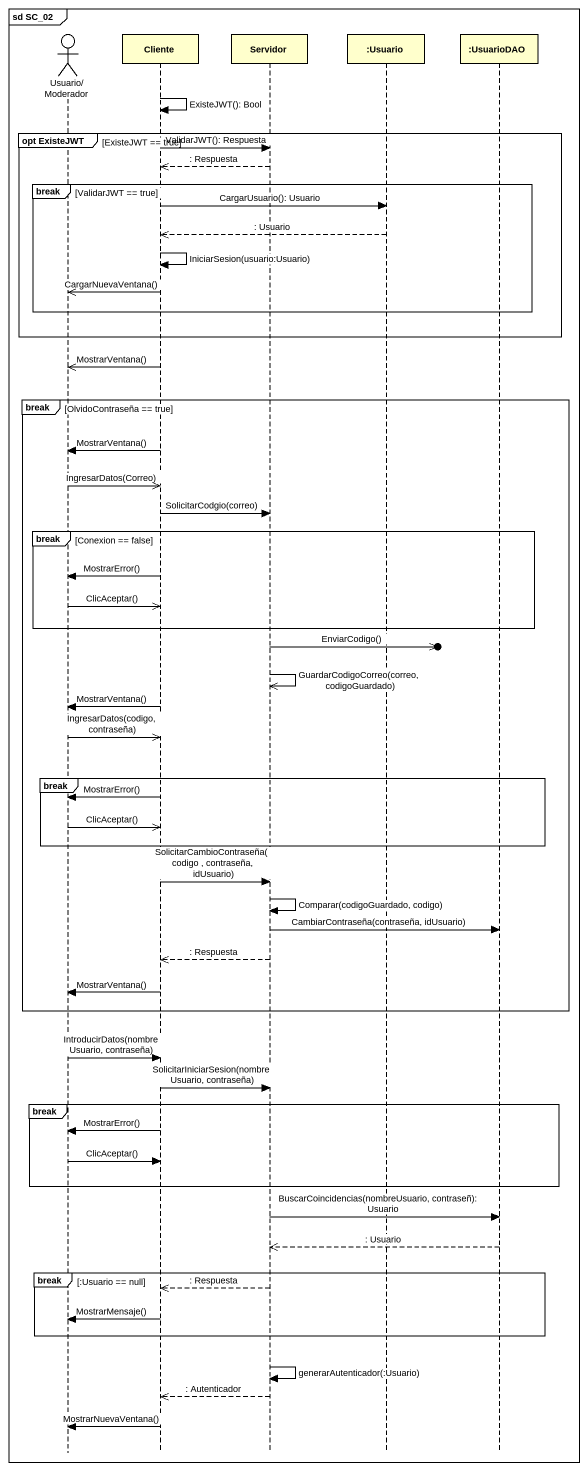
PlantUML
@startuml
mainframe sd SC_02
hide footbox
actor "Usuario/Moderador" as Usuario_Moderador
participant Cliente
participant Servidor
participant ":Usuario" as Usuario
participant ":UsuarioDAO" as UsuarioDAO

Cliente -> Cliente : ExisteJWT(): Bool
group opt ExisteJWT [ExisteJWT == true]
  Cliente -> Servidor : ValidarJWT(): Respuesta
  Servidor -->> Cliente : : Respuesta
  break ValidarJWT == true
    Cliente -> Usuario : CargarUsuario(): Usuario
    Usuario -->> Cliente : : Usuario
    Cliente -> Cliente : IniciarSesion(usuario:Usuario)
    Cliente ->> Usuario_Moderador : CargarNuevaVentana()
  end
end
Cliente ->> Usuario_Moderador : MostrarVentana()
break OlvidoContraseña == true
  Cliente -> Usuario_Moderador : MostrarVentana()
  Usuario_Moderador ->> Cliente : IngresarDatos(Correo)
  Cliente -> Servidor : SolicitarCodgio(correo)
  break Conexion == false
    Cliente -> Usuario_Moderador : MostrarError()
    Usuario_Moderador ->> Cliente : ClicAceptar()
  end
  Servidor ->>o] : EnviarCodigo()
  Servidor ->> Servidor : GuardarCodigoCorreo(correo, codigoGuardado)
  Cliente -> Usuario_Moderador : MostrarVentana()
  Usuario_Moderador ->> Cliente : IngresarDatos(codigo, contraseña)
  break
    Cliente -> Usuario_Moderador : MostrarError()
    Usuario_Moderador ->> Cliente : ClicAceptar()
  end
  Cliente -> Servidor : SolicitarCambioContraseña(codigo , contraseña, idUsuario)
  Servidor -> Servidor : Comparar(codigoGuardado, codigo)
  Servidor -> UsuarioDAO : CambiarContraseña(contraseña, idUsuario)
  Servidor -->> Cliente : : Respuesta
  Cliente -> Usuario_Moderador : MostrarVentana()
end
Usuario_Moderador -> Cliente : IntroducirDatos(nombreUsuario, contraseña)
Cliente -> Servidor : SolicitarIniciarSesion(nombreUsuario, contraseña)
break
  Cliente -> Usuario_Moderador : MostrarError()
  Usuario_Moderador -> Cliente : ClicAceptar()
end
Servidor -> UsuarioDAO : BuscarCoincidencias(nombreUsuario, contraseñ): Usuario
UsuarioDAO -->> Servidor : : Usuario
break :Usuario == null
  Servidor -->> Cliente : : Respuesta
  Cliente -> Usuario_Moderador : MostrarMensaje()
end
Servidor -> Servidor : generarAutenticador(:Usuario)
Servidor -->> Cliente : : Autenticador
Cliente -> Usuario_Moderador : MostrarNuevaVentana()
@enduml
